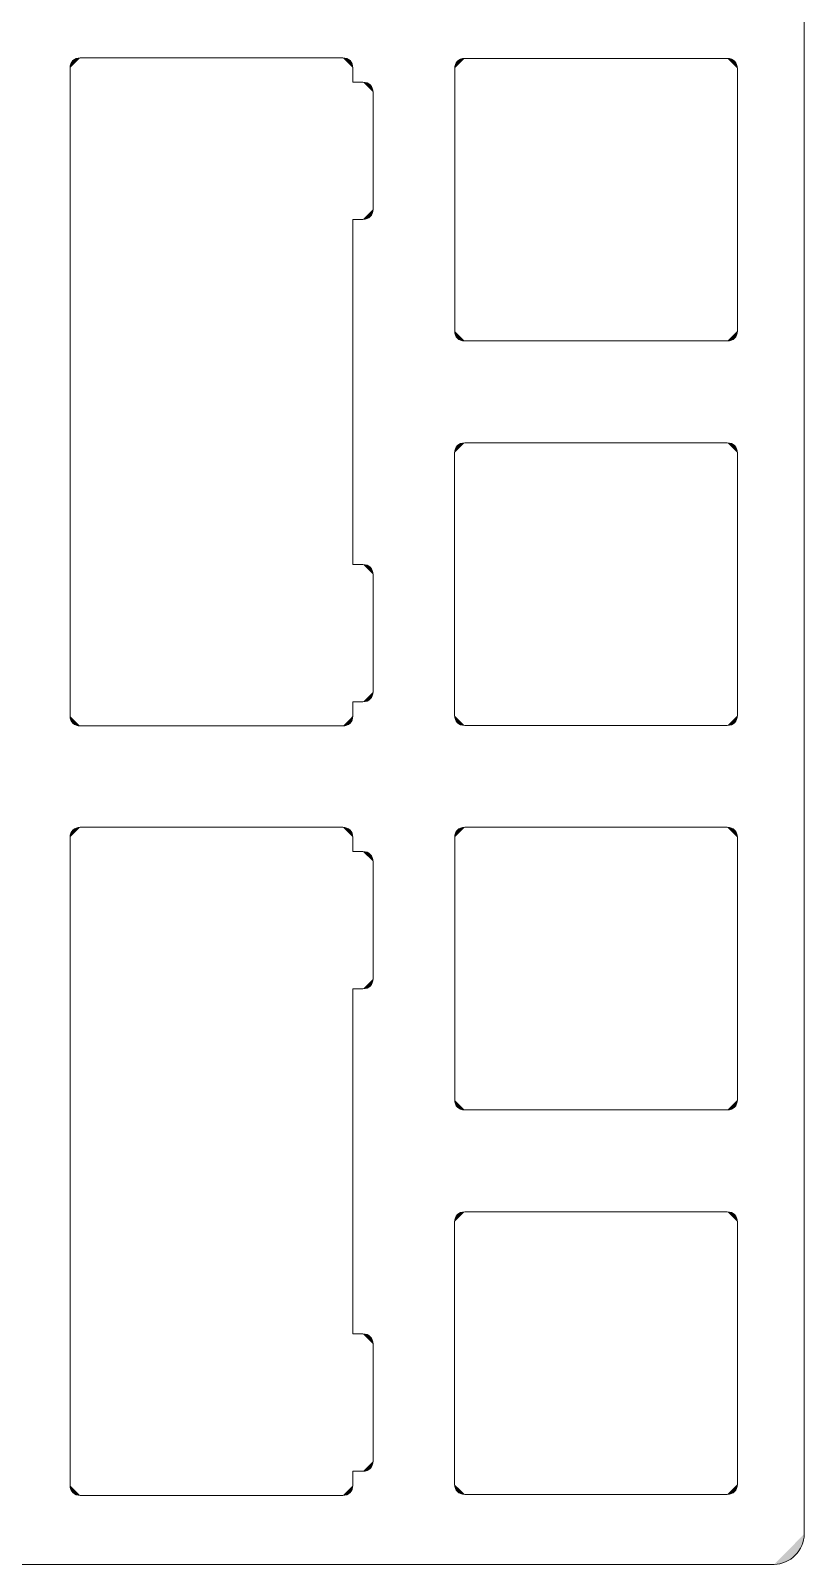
# Model space of a CAD drawing. Extents: x 173 to 988, y 261 to 653.
# Drawn here: x 879 to 987.6, y 261.3 to 476.6 of the extents above; entities that cross this region are included whole.
import ezdxf

# ---------------------------------------------------------------- set-up
doc = ezdxf.new("R2010")
doc.units = 0
doc.header["$MEASUREMENT"] = 0
doc.layers.add('Layer 1', color=7, linetype='Continuous', lineweight=0)

# ---------------------------------------------------------------- blocks, each defined once
blk = doc.blocks.new('Block_2')
at = {"layer": 'Layer 1', "true_color": 0x2f2d31, "transparency": 33554687}
h = blk.add_hatch(color=250, dxfattribs=at)
h.dxf.hatch_style = 2
edge = h.paths.add_edge_path()
edge.add_spline(control_points=[(978.24, 471.32), (978.24, 471.32), (978.24, 434.47), (978.24, 434.47)], knot_values=[0, 0, 0, 0, 1, 1, 1, 1], degree=3, periodic=0)
edge.add_line((978.24, 434.47), (978.24, 471.32))
h = blk.add_hatch(color=250, dxfattribs=at)
h.dxf.hatch_style = 2
edge = h.paths.add_edge_path()
edge.add_spline(control_points=[(927.09, 468), (927.09, 468), (927.09, 451.56), (927.09, 451.56)], knot_values=[0, 0, 0, 0, 1, 1, 1, 1], degree=3, periodic=0)
edge.add_line((927.09, 451.56), (927.09, 468))
h = blk.add_hatch(color=250, dxfattribs=at)
h.dxf.hatch_style = 2
edge = h.paths.add_edge_path()
edge.add_spline(control_points=[(978.24, 434.47), (978.24, 433.62), (977.67, 433.06), (976.82, 433.06)], knot_values=[0, 0, 0, 0, 1, 1, 1, 1], degree=3, periodic=0)
edge.add_line((976.82, 433.06), (978.24, 434.47))
h = blk.add_hatch(color=250, dxfattribs=at)
h.dxf.hatch_style = 2
edge = h.paths.add_edge_path()
edge.add_spline(control_points=[(978.24, 417.33), (978.24, 417.33), (978.24, 380.48), (978.24, 380.48)], knot_values=[0, 0, 0, 0, 1, 1, 1, 1], degree=3, periodic=0)
edge.add_line((978.24, 380.48), (978.24, 417.33))
h = blk.add_hatch(color=250, dxfattribs=at)
h.dxf.hatch_style = 2
edge = h.paths.add_edge_path()
edge.add_spline(control_points=[(924.25, 401.67), (924.25, 401.67), (925.67, 401.67), (925.67, 401.67)], knot_values=[0, 0, 0, 0, 1, 1, 1, 1], degree=3, periodic=0)
edge.add_line((925.67, 401.67), (924.25, 401.67))
h = blk.add_hatch(color=250, dxfattribs=at)
h.dxf.hatch_style = 2
edge = h.paths.add_edge_path()
edge.add_spline(control_points=[(927.09, 400.25), (927.09, 400.25), (927.09, 383.81), (927.09, 383.81)], knot_values=[0, 0, 0, 0, 1, 1, 1, 1], degree=3, periodic=0)
edge.add_line((927.09, 383.81), (927.09, 400.25))
h = blk.add_hatch(color=250, dxfattribs=at)
h.dxf.hatch_style = 2
edge = h.paths.add_edge_path()
edge.add_spline(control_points=[(922.84, 378.99), (922.84, 378.99), (885.98, 378.99), (885.98, 378.99)], knot_values=[0, 0, 0, 0, 1, 1, 1, 1], degree=3, periodic=0)
edge.add_line((885.98, 378.99), (922.84, 378.99))
h = blk.add_hatch(color=250, dxfattribs=at)
h.dxf.hatch_style = 2
edge = h.paths.add_edge_path()
edge.add_spline(control_points=[(884.57, 363.34), (884.57, 364.19), (885.13, 364.76), (885.98, 364.76)], knot_values=[0, 0, 0, 0, 1, 1, 1, 1], degree=3, periodic=0)
edge.add_line((885.98, 364.76), (884.57, 363.34))
h = blk.add_hatch(color=250, dxfattribs=at)
h.dxf.hatch_style = 2
edge = h.paths.add_edge_path()
edge.add_spline(control_points=[(884.57, 272.35), (884.57, 272.35), (884.57, 309.2), (884.57, 309.2)], knot_values=[0, 0, 0, 0, 1, 1, 1, 1], degree=3, periodic=0)
edge.add_line((884.57, 309.2), (884.57, 272.35))
h = blk.add_hatch(color=250, dxfattribs=at)
h.dxf.hatch_style = 2
edge = h.paths.add_edge_path()
edge.add_spline(control_points=[(976.82, 271.08), (976.82, 271.08), (939.97, 271.08), (939.97, 271.08)], knot_values=[0, 0, 0, 0, 1, 1, 1, 1], degree=3, periodic=0)
edge.add_line((939.97, 271.08), (976.82, 271.08))
at = {"layer": 'Layer 1', "color": 250, "lineweight": 5, "true_color": 0x2f2d31}
for points in [[(978.24, 471.32), (978.24, 471.32), (978.24, 434.47), (978.24, 434.47)], [(927.09, 468), (927.09, 468), (927.09, 451.56), (927.09, 451.56)], [(978.24, 434.47), (978.24, 433.62), (977.67, 433.06), (976.82, 433.06)], [(978.24, 417.33), (978.24, 417.33), (978.24, 380.48), (978.24, 380.48)], [(924.25, 401.67), (924.25, 401.67), (925.67, 401.67), (925.67, 401.67)], [(927.09, 400.25), (927.09, 400.25), (927.09, 383.81), (927.09, 383.81)], [(922.84, 378.99), (922.84, 378.99), (885.98, 378.99), (885.98, 378.99)], [(884.57, 363.34), (884.57, 364.19), (885.13, 364.76), (885.98, 364.76)], [(884.57, 272.35), (884.57, 272.35), (884.57, 309.2), (884.57, 309.2)], [(976.82, 271.08), (976.82, 271.08), (939.97, 271.08), (939.97, 271.08)]]:
    blk.add_open_spline(points, degree=3, dxfattribs=at)
blk = doc.blocks.new('Block_3')
at = {"layer": 'Layer 1', "true_color": 0x2f2d31, "transparency": 33554687}
h = blk.add_hatch(color=250, dxfattribs=at)
h.dxf.hatch_style = 2
edge = h.paths.add_edge_path()
edge.add_spline(control_points=[(976.82, 472.74), (977.67, 472.74), (978.24, 472.17), (978.24, 471.32)], knot_values=[0, 0, 0, 0, 1, 1, 1, 1], degree=3, periodic=0)
edge.add_line((978.24, 471.32), (976.82, 472.74))
h = blk.add_hatch(color=250, dxfattribs=at)
h.dxf.hatch_style = 2
edge = h.paths.add_edge_path()
edge.add_spline(control_points=[(938.56, 434.47), (938.56, 434.47), (938.56, 471.32), (938.56, 471.32)], knot_values=[0, 0, 0, 0, 1, 1, 1, 1], degree=3, periodic=0)
edge.add_line((938.56, 471.32), (938.56, 434.47))
h = blk.add_hatch(color=250, dxfattribs=at)
h.dxf.hatch_style = 2
edge = h.paths.add_edge_path()
edge.add_spline(control_points=[(925.67, 450.14), (925.67, 450.14), (924.25, 450.14), (924.25, 450.14)], knot_values=[0, 0, 0, 0, 1, 1, 1, 1], degree=3, periodic=0)
edge.add_line((924.25, 450.14), (925.67, 450.14))
h = blk.add_hatch(color=250, dxfattribs=at)
h.dxf.hatch_style = 2
edge = h.paths.add_edge_path()
edge.add_spline(control_points=[(976.82, 433.06), (976.82, 433.06), (939.97, 433.06), (939.97, 433.06)], knot_values=[0, 0, 0, 0, 1, 1, 1, 1], degree=3, periodic=0)
edge.add_line((939.97, 433.06), (976.82, 433.06))
h = blk.add_hatch(color=250, dxfattribs=at)
h.dxf.hatch_style = 2
edge = h.paths.add_edge_path()
edge.add_spline(control_points=[(938.55, 417.33), (938.55, 418.18), (939.12, 418.75), (939.97, 418.75)], knot_values=[0, 0, 0, 0, 1, 1, 1, 1], degree=3, periodic=0)
edge.add_line((939.97, 418.75), (938.55, 417.33))
h = blk.add_hatch(color=250, dxfattribs=at)
h.dxf.hatch_style = 2
edge = h.paths.add_edge_path()
edge.add_spline(control_points=[(976.82, 379.06), (976.82, 379.06), (939.97, 379.06), (939.97, 379.06)], knot_values=[0, 0, 0, 0, 1, 1, 1, 1], degree=3, periodic=0)
edge.add_line((939.97, 379.06), (976.82, 379.06))
h = blk.add_hatch(color=250, dxfattribs=at)
h.dxf.hatch_style = 2
edge = h.paths.add_edge_path()
edge.add_spline(control_points=[(885.98, 364.76), (885.98, 364.76), (922.84, 364.76), (922.84, 364.76)], knot_values=[0, 0, 0, 0, 1, 1, 1, 1], degree=3, periodic=0)
edge.add_line((922.84, 364.76), (885.98, 364.76))
h = blk.add_hatch(color=250, dxfattribs=at)
h.dxf.hatch_style = 2
edge = h.paths.add_edge_path()
edge.add_spline(control_points=[(922.84, 364.76), (923.69, 364.76), (924.25, 364.19), (924.25, 363.34)], knot_values=[0, 0, 0, 0, 1, 1, 1, 1], degree=3, periodic=0)
edge.add_line((924.25, 363.34), (922.84, 364.76))
h = blk.add_hatch(color=250, dxfattribs=at)
h.dxf.hatch_style = 2
edge = h.paths.add_edge_path()
edge.add_spline(control_points=[(938.56, 363.34), (938.56, 364.19), (939.12, 364.76), (939.97, 364.76)], knot_values=[0, 0, 0, 0, 1, 1, 1, 1], degree=3, periodic=0)
edge.add_line((939.97, 364.76), (938.56, 363.34))
h = blk.add_hatch(color=250, dxfattribs=at)
h.dxf.hatch_style = 2
edge = h.paths.add_edge_path()
edge.add_spline(control_points=[(884.57, 309.2), (884.57, 309.2), (884.57, 363.34), (884.57, 363.34)], knot_values=[0, 0, 0, 0, 1, 1, 1, 1], degree=3, periodic=0)
edge.add_line((884.57, 363.34), (884.57, 309.2))
h = blk.add_hatch(color=250, dxfattribs=at)
h.dxf.hatch_style = 2
edge = h.paths.add_edge_path()
edge.add_spline(control_points=[(924.25, 363.34), (924.25, 363.34), (924.25, 361.35), (924.25, 361.35)], knot_values=[0, 0, 0, 0, 1, 1, 1, 1], degree=3, periodic=0)
edge.add_line((924.25, 361.35), (924.25, 363.34))
h = blk.add_hatch(color=250, dxfattribs=at)
h.dxf.hatch_style = 2
edge = h.paths.add_edge_path()
edge.add_spline(control_points=[(925.67, 361.35), (926.52, 361.35), (927.09, 360.79), (927.09, 359.94)], knot_values=[0, 0, 0, 0, 1, 1, 1, 1], degree=3, periodic=0)
edge.add_line((927.09, 359.94), (925.67, 361.35))
h = blk.add_hatch(color=250, dxfattribs=at)
h.dxf.hatch_style = 2
edge = h.paths.add_edge_path()
edge.add_spline(control_points=[(925.67, 342.08), (925.67, 342.08), (924.25, 342.08), (924.25, 342.08)], knot_values=[0, 0, 0, 0, 1, 1, 1, 1], degree=3, periodic=0)
edge.add_line((924.25, 342.08), (925.67, 342.08))
h = blk.add_hatch(color=250, dxfattribs=at)
h.dxf.hatch_style = 2
edge = h.paths.add_edge_path()
edge.add_spline(control_points=[(938.55, 272.49), (938.55, 272.49), (938.55, 309.35), (938.55, 309.35)], knot_values=[0, 0, 0, 0, 1, 1, 1, 1], degree=3, periodic=0)
edge.add_line((938.55, 309.35), (938.55, 272.49))
h = blk.add_hatch(color=250, dxfattribs=at)
h.dxf.hatch_style = 2
edge = h.paths.add_edge_path()
edge.add_spline(control_points=[(978.24, 309.35), (978.24, 309.35), (978.24, 272.49), (978.24, 272.49)], knot_values=[0, 0, 0, 0, 1, 1, 1, 1], degree=3, periodic=0)
edge.add_line((978.24, 272.49), (978.24, 309.35))
h = blk.add_hatch(color=250, dxfattribs=at)
h.dxf.hatch_style = 2
edge = h.paths.add_edge_path()
edge.add_spline(control_points=[(924.25, 293.61), (924.25, 293.61), (925.67, 293.61), (925.67, 293.61)], knot_values=[0, 0, 0, 0, 1, 1, 1, 1], degree=3, periodic=0)
edge.add_line((925.67, 293.61), (924.25, 293.61))
h = blk.add_hatch(color=250, dxfattribs=at)
h.dxf.hatch_style = 2
edge = h.paths.add_edge_path()
edge.add_spline(control_points=[(925.67, 274.33), (925.67, 274.33), (924.25, 274.33), (924.25, 274.33)], knot_values=[0, 0, 0, 0, 1, 1, 1, 1], degree=3, periodic=0)
edge.add_line((924.25, 274.33), (925.67, 274.33))
h = blk.add_hatch(color=250, dxfattribs=at)
h.dxf.hatch_style = 2
edge = h.paths.add_edge_path()
edge.add_spline(control_points=[(978.24, 272.49), (978.24, 271.64), (977.67, 271.08), (976.82, 271.08)], knot_values=[0, 0, 0, 0, 1, 1, 1, 1], degree=3, periodic=0)
edge.add_line((976.82, 271.08), (978.24, 272.49))
at = {"layer": 'Layer 1', "color": 250, "lineweight": 5, "true_color": 0x2f2d31}
for points in [[(976.82, 472.74), (977.67, 472.74), (978.24, 472.17), (978.24, 471.32)], [(938.56, 434.47), (938.56, 434.47), (938.56, 471.32), (938.56, 471.32)], [(925.67, 450.14), (925.67, 450.14), (924.25, 450.14), (924.25, 450.14)], [(976.82, 433.06), (976.82, 433.06), (939.97, 433.06), (939.97, 433.06)], [(938.55, 417.33), (938.55, 418.18), (939.12, 418.75), (939.97, 418.75)], [(976.82, 379.06), (976.82, 379.06), (939.97, 379.06), (939.97, 379.06)], [(885.98, 364.76), (885.98, 364.76), (922.84, 364.76), (922.84, 364.76)], [(922.84, 364.76), (923.69, 364.76), (924.25, 364.19), (924.25, 363.34)], [(938.56, 363.34), (938.56, 364.19), (939.12, 364.76), (939.97, 364.76)], [(884.57, 309.2), (884.57, 309.2), (884.57, 363.34), (884.57, 363.34)], [(924.25, 363.34), (924.25, 363.34), (924.25, 361.35), (924.25, 361.35)], [(925.67, 361.35), (926.52, 361.35), (927.09, 360.79), (927.09, 359.94)], [(925.67, 342.08), (925.67, 342.08), (924.25, 342.08), (924.25, 342.08)], [(938.55, 272.49), (938.55, 272.49), (938.55, 309.35), (938.55, 309.35)], [(978.24, 309.35), (978.24, 309.35), (978.24, 272.49), (978.24, 272.49)], [(924.25, 293.61), (924.25, 293.61), (925.67, 293.61), (925.67, 293.61)], [(925.67, 274.33), (925.67, 274.33), (924.25, 274.33), (924.25, 274.33)], [(978.24, 272.49), (978.24, 271.64), (977.67, 271.08), (976.82, 271.08)]]:
    blk.add_open_spline(points, degree=3, dxfattribs=at)
blk = doc.blocks.new('Block_4')
at = {"layer": 'Layer 1', "true_color": 0x2f2d31, "transparency": 33554687}
h = blk.add_hatch(color=250, dxfattribs=at)
h.dxf.hatch_style = 2
edge = h.paths.add_edge_path()
edge.add_spline(control_points=[(884.57, 380.41), (884.57, 380.41), (884.57, 417.26), (884.57, 417.26)], knot_values=[0, 0, 0, 0, 1, 1, 1, 1], degree=3, periodic=0)
edge.add_line((884.57, 417.26), (884.57, 380.41))
h = blk.add_hatch(color=250, dxfattribs=at)
h.dxf.hatch_style = 2
edge = h.paths.add_edge_path()
edge.add_spline(control_points=[(924.25, 382.39), (924.25, 382.39), (924.25, 380.41), (924.25, 380.41)], knot_values=[0, 0, 0, 0, 1, 1, 1, 1], degree=3, periodic=0)
edge.add_line((924.25, 380.41), (924.25, 382.39))
at = {"layer": 'Layer 1', "color": 250, "lineweight": 5, "true_color": 0x2f2d31}
for points in [[(884.57, 380.41), (884.57, 380.41), (884.57, 417.26), (884.57, 417.26)], [(924.25, 382.39), (924.25, 382.39), (924.25, 380.41), (924.25, 380.41)]]:
    blk.add_open_spline(points, degree=3, dxfattribs=at)
blk = doc.blocks.new('Block_5')
at = {"layer": 'Layer 1', "true_color": 0x2f2d31, "transparency": 33554687}
h = blk.add_hatch(color=250, dxfattribs=at)
h.dxf.hatch_style = 2
edge = h.paths.add_edge_path()
edge.add_spline(control_points=[(983.39, 261.25), (985.66, 261.25), (987.64, 263.24), (987.64, 265.51)], knot_values=[0, 0, 0, 0, 1, 1, 1, 1], degree=3, periodic=0)
edge.add_line((987.64, 265.51), (983.39, 261.25))
at = {"layer": 'Layer 1', "color": 250, "lineweight": 20, "true_color": 0x2f2d31}
blk.add_open_spline([(983.39, 261.25), (985.66, 261.25), (987.64, 263.24), (987.64, 265.51)], degree=3, dxfattribs=at)
blk = doc.blocks.new('Block_6')
at = {"layer": 'Layer 1', "true_color": 0x2f2d31, "transparency": 33554687}
h = blk.add_hatch(color=250, dxfattribs=at)
h.dxf.hatch_style = 2
edge = h.paths.add_edge_path()
edge.add_spline(control_points=[(885.98, 472.82), (885.98, 472.82), (922.84, 472.82), (922.84, 472.82)], knot_values=[0, 0, 0, 0, 1, 1, 1, 1], degree=3, periodic=0)
edge.add_line((922.84, 472.82), (885.98, 472.82))
h = blk.add_hatch(color=250, dxfattribs=at)
h.dxf.hatch_style = 2
edge = h.paths.add_edge_path()
edge.add_spline(control_points=[(922.84, 472.82), (923.69, 472.82), (924.25, 472.25), (924.25, 471.4)], knot_values=[0, 0, 0, 0, 1, 1, 1, 1], degree=3, periodic=0)
edge.add_line((924.25, 471.4), (922.84, 472.82))
h = blk.add_hatch(color=250, dxfattribs=at)
h.dxf.hatch_style = 2
edge = h.paths.add_edge_path()
edge.add_spline(control_points=[(938.56, 471.32), (938.56, 472.17), (939.12, 472.74), (939.97, 472.74)], knot_values=[0, 0, 0, 0, 1, 1, 1, 1], degree=3, periodic=0)
edge.add_line((939.97, 472.74), (938.56, 471.32))
h = blk.add_hatch(color=250, dxfattribs=at)
h.dxf.hatch_style = 2
edge = h.paths.add_edge_path()
edge.add_spline(control_points=[(927.09, 451.56), (927.09, 450.71), (926.52, 450.14), (925.67, 450.14)], knot_values=[0, 0, 0, 0, 1, 1, 1, 1], degree=3, periodic=0)
edge.add_line((925.67, 450.14), (927.09, 451.56))
h = blk.add_hatch(color=250, dxfattribs=at)
h.dxf.hatch_style = 2
edge = h.paths.add_edge_path()
edge.add_spline(control_points=[(939.97, 433.06), (939.12, 433.06), (938.56, 433.62), (938.56, 434.47)], knot_values=[0, 0, 0, 0, 1, 1, 1, 1], degree=3, periodic=0)
edge.add_line((938.56, 434.47), (939.97, 433.06))
h = blk.add_hatch(color=250, dxfattribs=at)
h.dxf.hatch_style = 2
edge = h.paths.add_edge_path()
edge.add_spline(control_points=[(925.67, 401.67), (926.52, 401.67), (927.09, 401.1), (927.09, 400.25)], knot_values=[0, 0, 0, 0, 1, 1, 1, 1], degree=3, periodic=0)
edge.add_line((927.09, 400.25), (925.67, 401.67))
h = blk.add_hatch(color=250, dxfattribs=at)
h.dxf.hatch_style = 2
edge = h.paths.add_edge_path()
edge.add_spline(control_points=[(927.09, 383.81), (927.09, 382.96), (926.52, 382.39), (925.67, 382.39)], knot_values=[0, 0, 0, 0, 1, 1, 1, 1], degree=3, periodic=0)
edge.add_line((925.67, 382.39), (927.09, 383.81))
h = blk.add_hatch(color=250, dxfattribs=at)
h.dxf.hatch_style = 2
edge = h.paths.add_edge_path()
edge.add_spline(control_points=[(885.98, 378.99), (885.13, 378.99), (884.57, 379.56), (884.57, 380.41)], knot_values=[0, 0, 0, 0, 1, 1, 1, 1], degree=3, periodic=0)
edge.add_line((884.57, 380.41), (885.98, 378.99))
h = blk.add_hatch(color=250, dxfattribs=at)
h.dxf.hatch_style = 2
edge = h.paths.add_edge_path()
edge.add_spline(control_points=[(924.25, 380.41), (924.25, 379.56), (923.69, 378.99), (922.84, 378.99)], knot_values=[0, 0, 0, 0, 1, 1, 1, 1], degree=3, periodic=0)
edge.add_line((922.84, 378.99), (924.25, 380.41))
h = blk.add_hatch(color=250, dxfattribs=at)
h.dxf.hatch_style = 2
edge = h.paths.add_edge_path()
edge.add_spline(control_points=[(924.25, 361.35), (924.25, 361.35), (925.67, 361.35), (925.67, 361.35)], knot_values=[0, 0, 0, 0, 1, 1, 1, 1], degree=3, periodic=0)
edge.add_line((925.67, 361.35), (924.25, 361.35))
h = blk.add_hatch(color=250, dxfattribs=at)
h.dxf.hatch_style = 2
edge = h.paths.add_edge_path()
edge.add_spline(control_points=[(924.25, 342.08), (924.25, 342.08), (924.25, 293.61), (924.25, 293.61)], knot_values=[0, 0, 0, 0, 1, 1, 1, 1], degree=3, periodic=0)
edge.add_line((924.25, 293.61), (924.25, 342.08))
h = blk.add_hatch(color=250, dxfattribs=at)
h.dxf.hatch_style = 2
edge = h.paths.add_edge_path()
edge.add_spline(control_points=[(978.24, 326.49), (978.24, 325.64), (977.67, 325.07), (976.82, 325.07)], knot_values=[0, 0, 0, 0, 1, 1, 1, 1], degree=3, periodic=0)
edge.add_line((976.82, 325.07), (978.24, 326.49))
h = blk.add_hatch(color=250, dxfattribs=at)
h.dxf.hatch_style = 2
edge = h.paths.add_edge_path()
edge.add_spline(control_points=[(939.97, 310.76), (939.97, 310.76), (976.82, 310.76), (976.82, 310.76)], knot_values=[0, 0, 0, 0, 1, 1, 1, 1], degree=3, periodic=0)
edge.add_line((976.82, 310.76), (939.97, 310.76))
h = blk.add_hatch(color=250, dxfattribs=at)
h.dxf.hatch_style = 2
edge = h.paths.add_edge_path()
edge.add_spline(control_points=[(939.97, 271.08), (939.12, 271.08), (938.55, 271.64), (938.55, 272.49)], knot_values=[0, 0, 0, 0, 1, 1, 1, 1], degree=3, periodic=0)
edge.add_line((938.55, 272.49), (939.97, 271.08))
at = {"layer": 'Layer 1', "color": 250, "lineweight": 5, "true_color": 0x2f2d31}
for points in [[(885.98, 472.82), (885.98, 472.82), (922.84, 472.82), (922.84, 472.82)], [(922.84, 472.82), (923.69, 472.82), (924.25, 472.25), (924.25, 471.4)], [(938.56, 471.32), (938.56, 472.17), (939.12, 472.74), (939.97, 472.74)], [(927.09, 451.56), (927.09, 450.71), (926.52, 450.14), (925.67, 450.14)], [(939.97, 433.06), (939.12, 433.06), (938.56, 433.62), (938.56, 434.47)], [(925.67, 401.67), (926.52, 401.67), (927.09, 401.1), (927.09, 400.25)], [(927.09, 383.81), (927.09, 382.96), (926.52, 382.39), (925.67, 382.39)], [(885.98, 378.99), (885.13, 378.99), (884.57, 379.56), (884.57, 380.41)], [(924.25, 380.41), (924.25, 379.56), (923.69, 378.99), (922.84, 378.99)], [(924.25, 361.35), (924.25, 361.35), (925.67, 361.35), (925.67, 361.35)], [(924.25, 342.08), (924.25, 342.08), (924.25, 293.61), (924.25, 293.61)], [(978.24, 326.49), (978.24, 325.64), (977.67, 325.07), (976.82, 325.07)], [(939.97, 310.76), (939.97, 310.76), (976.82, 310.76), (976.82, 310.76)], [(939.97, 271.08), (939.12, 271.08), (938.55, 271.64), (938.55, 272.49)]]:
    blk.add_open_spline(points, degree=3, dxfattribs=at)
blk = doc.blocks.new('Block_7')
at = {"layer": 'Layer 1', "true_color": 0x2f2d31, "transparency": 33554687}
h = blk.add_hatch(color=250, dxfattribs=at)
h.dxf.hatch_style = 2
edge = h.paths.add_edge_path()
edge.add_spline(control_points=[(939.97, 418.75), (939.97, 418.75), (976.82, 418.75), (976.82, 418.75)], knot_values=[0, 0, 0, 0, 1, 1, 1, 1], degree=3, periodic=0)
edge.add_line((976.82, 418.75), (939.97, 418.75))
h = blk.add_hatch(color=250, dxfattribs=at)
h.dxf.hatch_style = 2
edge = h.paths.add_edge_path()
edge.add_spline(control_points=[(939.97, 379.06), (939.12, 379.06), (938.55, 379.63), (938.55, 380.48)], knot_values=[0, 0, 0, 0, 1, 1, 1, 1], degree=3, periodic=0)
edge.add_line((938.55, 380.48), (939.97, 379.06))
h = blk.add_hatch(color=250, dxfattribs=at)
h.dxf.hatch_style = 2
edge = h.paths.add_edge_path()
edge.add_spline(control_points=[(938.55, 309.35), (938.55, 310.2), (939.12, 310.76), (939.97, 310.76)], knot_values=[0, 0, 0, 0, 1, 1, 1, 1], degree=3, periodic=0)
edge.add_line((939.97, 310.76), (938.55, 309.35))
h = blk.add_hatch(color=250, dxfattribs=at)
h.dxf.hatch_style = 2
edge = h.paths.add_edge_path()
edge.add_spline(control_points=[(925.67, 293.61), (926.52, 293.61), (927.09, 293.04), (927.09, 292.19)], knot_values=[0, 0, 0, 0, 1, 1, 1, 1], degree=3, periodic=0)
edge.add_line((927.09, 292.19), (925.67, 293.61))
h = blk.add_hatch(color=250, dxfattribs=at)
h.dxf.hatch_style = 2
edge = h.paths.add_edge_path()
edge.add_spline(control_points=[(927.09, 275.75), (927.09, 274.9), (926.52, 274.33), (925.67, 274.33)], knot_values=[0, 0, 0, 0, 1, 1, 1, 1], degree=3, periodic=0)
edge.add_line((925.67, 274.33), (927.09, 275.75))
h = blk.add_hatch(color=250, dxfattribs=at)
h.dxf.hatch_style = 2
edge = h.paths.add_edge_path()
edge.add_spline(control_points=[(924.25, 274.33), (924.25, 274.33), (924.25, 272.35), (924.25, 272.35)], knot_values=[0, 0, 0, 0, 1, 1, 1, 1], degree=3, periodic=0)
edge.add_line((924.25, 272.35), (924.25, 274.33))
at = {"layer": 'Layer 1', "color": 250, "lineweight": 5, "true_color": 0x2f2d31}
for points in [[(939.97, 418.75), (939.97, 418.75), (976.82, 418.75), (976.82, 418.75)], [(939.97, 379.06), (939.12, 379.06), (938.55, 379.63), (938.55, 380.48)], [(938.55, 309.35), (938.55, 310.2), (939.12, 310.76), (939.97, 310.76)], [(925.67, 293.61), (926.52, 293.61), (927.09, 293.04), (927.09, 292.19)], [(927.09, 275.75), (927.09, 274.9), (926.52, 274.33), (925.67, 274.33)], [(924.25, 274.33), (924.25, 274.33), (924.25, 272.35), (924.25, 272.35)]]:
    blk.add_open_spline(points, degree=3, dxfattribs=at)
blk = doc.blocks.new('Block_8')
at = {"layer": 'Layer 1', "true_color": 0x2f2d31, "transparency": 33554687}
h = blk.add_hatch(color=250, dxfattribs=at)
h.dxf.hatch_style = 2
edge = h.paths.add_edge_path()
edge.add_spline(control_points=[(976.82, 364.76), (977.67, 364.76), (978.24, 364.19), (978.24, 363.34)], knot_values=[0, 0, 0, 0, 1, 1, 1, 1], degree=3, periodic=0)
edge.add_line((978.24, 363.34), (976.82, 364.76))
h = blk.add_hatch(color=250, dxfattribs=at)
h.dxf.hatch_style = 2
edge = h.paths.add_edge_path()
edge.add_spline(control_points=[(976.82, 325.07), (976.82, 325.07), (939.97, 325.07), (939.97, 325.07)], knot_values=[0, 0, 0, 0, 1, 1, 1, 1], degree=3, periodic=0)
edge.add_line((939.97, 325.07), (976.82, 325.07))
at = {"layer": 'Layer 1', "color": 250, "lineweight": 5, "true_color": 0x2f2d31}
for points in [[(976.82, 364.76), (977.67, 364.76), (978.24, 364.19), (978.24, 363.34)], [(976.82, 325.07), (976.82, 325.07), (939.97, 325.07), (939.97, 325.07)]]:
    blk.add_open_spline(points, degree=3, dxfattribs=at)
blk = doc.blocks.new('Block_10')
at = {"layer": 'Layer 1', "true_color": 0x2f2d31, "transparency": 33554687}
h = blk.add_hatch(color=250, dxfattribs=at)
h.dxf.hatch_style = 2
edge = h.paths.add_edge_path()
edge.add_spline(control_points=[(976.82, 418.75), (977.67, 418.75), (978.24, 418.18), (978.24, 417.33)], knot_values=[0, 0, 0, 0, 1, 1, 1, 1], degree=3, periodic=0)
edge.add_line((978.24, 417.33), (976.82, 418.75))
h = blk.add_hatch(color=250, dxfattribs=at)
h.dxf.hatch_style = 2
edge = h.paths.add_edge_path()
edge.add_spline(control_points=[(927.09, 292.19), (927.09, 292.19), (927.09, 275.75), (927.09, 275.75)], knot_values=[0, 0, 0, 0, 1, 1, 1, 1], degree=3, periodic=0)
edge.add_line((927.09, 275.75), (927.09, 292.19))
at = {"layer": 'Layer 1', "color": 250, "lineweight": 5, "true_color": 0x2f2d31}
for points in [[(976.82, 418.75), (977.67, 418.75), (978.24, 418.18), (978.24, 417.33)], [(927.09, 292.19), (927.09, 292.19), (927.09, 275.75), (927.09, 275.75)]]:
    blk.add_open_spline(points, degree=3, dxfattribs=at)
blk = doc.blocks.new('Block_11')
at = {"layer": 'Layer 1', "true_color": 0x2f2d31, "transparency": 33554687}
h = blk.add_hatch(color=250, dxfattribs=at)
h.dxf.hatch_style = 2
edge = h.paths.add_edge_path()
edge.add_spline(control_points=[(884.57, 471.4), (884.57, 472.25), (885.13, 472.82), (885.98, 472.82)], knot_values=[0, 0, 0, 0, 1, 1, 1, 1], degree=3, periodic=0)
edge.add_line((885.98, 472.82), (884.57, 471.4))
h = blk.add_hatch(color=250, dxfattribs=at)
h.dxf.hatch_style = 2
edge = h.paths.add_edge_path()
edge.add_spline(control_points=[(939.97, 472.74), (939.97, 472.74), (976.82, 472.74), (976.82, 472.74)], knot_values=[0, 0, 0, 0, 1, 1, 1, 1], degree=3, periodic=0)
edge.add_line((976.82, 472.74), (939.97, 472.74))
h = blk.add_hatch(color=250, dxfattribs=at)
h.dxf.hatch_style = 2
edge = h.paths.add_edge_path()
edge.add_spline(control_points=[(884.57, 417.26), (884.57, 417.26), (884.57, 471.4), (884.57, 471.4)], knot_values=[0, 0, 0, 0, 1, 1, 1, 1], degree=3, periodic=0)
edge.add_line((884.57, 471.4), (884.57, 417.26))
h = blk.add_hatch(color=250, dxfattribs=at)
h.dxf.hatch_style = 2
edge = h.paths.add_edge_path()
edge.add_spline(control_points=[(924.25, 471.4), (924.25, 471.4), (924.25, 469.41), (924.25, 469.41)], knot_values=[0, 0, 0, 0, 1, 1, 1, 1], degree=3, periodic=0)
edge.add_line((924.25, 469.41), (924.25, 471.4))
h = blk.add_hatch(color=250, dxfattribs=at)
h.dxf.hatch_style = 2
edge = h.paths.add_edge_path()
edge.add_spline(control_points=[(924.25, 469.41), (924.25, 469.41), (925.67, 469.41), (925.67, 469.41)], knot_values=[0, 0, 0, 0, 1, 1, 1, 1], degree=3, periodic=0)
edge.add_line((925.67, 469.41), (924.25, 469.41))
h = blk.add_hatch(color=250, dxfattribs=at)
h.dxf.hatch_style = 2
edge = h.paths.add_edge_path()
edge.add_spline(control_points=[(925.67, 469.41), (926.52, 469.41), (927.09, 468.85), (927.09, 468)], knot_values=[0, 0, 0, 0, 1, 1, 1, 1], degree=3, periodic=0)
edge.add_line((927.09, 468), (925.67, 469.41))
h = blk.add_hatch(color=250, dxfattribs=at)
h.dxf.hatch_style = 2
edge = h.paths.add_edge_path()
edge.add_spline(control_points=[(924.25, 450.14), (924.25, 450.14), (924.25, 401.67), (924.25, 401.67)], knot_values=[0, 0, 0, 0, 1, 1, 1, 1], degree=3, periodic=0)
edge.add_line((924.25, 401.67), (924.25, 450.14))
h = blk.add_hatch(color=250, dxfattribs=at)
h.dxf.hatch_style = 2
edge = h.paths.add_edge_path()
edge.add_spline(control_points=[(938.55, 380.48), (938.55, 380.48), (938.55, 417.33), (938.55, 417.33)], knot_values=[0, 0, 0, 0, 1, 1, 1, 1], degree=3, periodic=0)
edge.add_line((938.55, 417.33), (938.55, 380.48))
h = blk.add_hatch(color=250, dxfattribs=at)
h.dxf.hatch_style = 2
edge = h.paths.add_edge_path()
edge.add_spline(control_points=[(925.67, 382.39), (925.67, 382.39), (924.25, 382.39), (924.25, 382.39)], knot_values=[0, 0, 0, 0, 1, 1, 1, 1], degree=3, periodic=0)
edge.add_line((924.25, 382.39), (925.67, 382.39))
h = blk.add_hatch(color=250, dxfattribs=at)
h.dxf.hatch_style = 2
edge = h.paths.add_edge_path()
edge.add_spline(control_points=[(978.24, 380.48), (978.24, 379.63), (977.67, 379.06), (976.82, 379.06)], knot_values=[0, 0, 0, 0, 1, 1, 1, 1], degree=3, periodic=0)
edge.add_line((976.82, 379.06), (978.24, 380.48))
h = blk.add_hatch(color=250, dxfattribs=at)
h.dxf.hatch_style = 2
edge = h.paths.add_edge_path()
edge.add_spline(control_points=[(939.97, 364.76), (939.97, 364.76), (976.82, 364.76), (976.82, 364.76)], knot_values=[0, 0, 0, 0, 1, 1, 1, 1], degree=3, periodic=0)
edge.add_line((976.82, 364.76), (939.97, 364.76))
h = blk.add_hatch(color=250, dxfattribs=at)
h.dxf.hatch_style = 2
edge = h.paths.add_edge_path()
edge.add_spline(control_points=[(938.56, 326.49), (938.56, 326.49), (938.56, 363.34), (938.56, 363.34)], knot_values=[0, 0, 0, 0, 1, 1, 1, 1], degree=3, periodic=0)
edge.add_line((938.56, 363.34), (938.56, 326.49))
h = blk.add_hatch(color=250, dxfattribs=at)
h.dxf.hatch_style = 2
edge = h.paths.add_edge_path()
edge.add_spline(control_points=[(978.24, 363.34), (978.24, 363.34), (978.24, 326.49), (978.24, 326.49)], knot_values=[0, 0, 0, 0, 1, 1, 1, 1], degree=3, periodic=0)
edge.add_line((978.24, 326.49), (978.24, 363.34))
h = blk.add_hatch(color=250, dxfattribs=at)
h.dxf.hatch_style = 2
edge = h.paths.add_edge_path()
edge.add_spline(control_points=[(927.09, 359.94), (927.09, 359.94), (927.09, 343.5), (927.09, 343.5)], knot_values=[0, 0, 0, 0, 1, 1, 1, 1], degree=3, periodic=0)
edge.add_line((927.09, 343.5), (927.09, 359.94))
h = blk.add_hatch(color=250, dxfattribs=at)
h.dxf.hatch_style = 2
edge = h.paths.add_edge_path()
edge.add_spline(control_points=[(927.09, 343.5), (927.09, 342.65), (926.52, 342.08), (925.67, 342.08)], knot_values=[0, 0, 0, 0, 1, 1, 1, 1], degree=3, periodic=0)
edge.add_line((925.67, 342.08), (927.09, 343.5))
h = blk.add_hatch(color=250, dxfattribs=at)
h.dxf.hatch_style = 2
edge = h.paths.add_edge_path()
edge.add_spline(control_points=[(939.97, 325.07), (939.12, 325.07), (938.56, 325.64), (938.56, 326.49)], knot_values=[0, 0, 0, 0, 1, 1, 1, 1], degree=3, periodic=0)
edge.add_line((938.56, 326.49), (939.97, 325.07))
h = blk.add_hatch(color=250, dxfattribs=at)
h.dxf.hatch_style = 2
edge = h.paths.add_edge_path()
edge.add_spline(control_points=[(976.82, 310.76), (977.67, 310.76), (978.24, 310.2), (978.24, 309.35)], knot_values=[0, 0, 0, 0, 1, 1, 1, 1], degree=3, periodic=0)
edge.add_line((978.24, 309.35), (976.82, 310.76))
h = blk.add_hatch(color=250, dxfattribs=at)
h.dxf.hatch_style = 2
edge = h.paths.add_edge_path()
edge.add_spline(control_points=[(885.98, 270.93), (885.13, 270.93), (884.57, 271.5), (884.57, 272.35)], knot_values=[0, 0, 0, 0, 1, 1, 1, 1], degree=3, periodic=0)
edge.add_line((884.57, 272.35), (885.98, 270.93))
h = blk.add_hatch(color=250, dxfattribs=at)
h.dxf.hatch_style = 2
edge = h.paths.add_edge_path()
edge.add_spline(control_points=[(924.25, 272.35), (924.25, 271.5), (923.69, 270.93), (922.84, 270.93)], knot_values=[0, 0, 0, 0, 1, 1, 1, 1], degree=3, periodic=0)
edge.add_line((922.84, 270.93), (924.25, 272.35))
h = blk.add_hatch(color=250, dxfattribs=at)
h.dxf.hatch_style = 2
edge = h.paths.add_edge_path()
edge.add_spline(control_points=[(922.84, 270.93), (922.84, 270.93), (885.98, 270.93), (885.98, 270.93)], knot_values=[0, 0, 0, 0, 1, 1, 1, 1], degree=3, periodic=0)
edge.add_line((885.98, 270.93), (922.84, 270.93))
at = {"layer": 'Layer 1', "color": 250, "lineweight": 5, "true_color": 0x2f2d31}
for points in [[(884.57, 471.4), (884.57, 472.25), (885.13, 472.82), (885.98, 472.82)], [(939.97, 472.74), (939.97, 472.74), (976.82, 472.74), (976.82, 472.74)], [(884.57, 417.26), (884.57, 417.26), (884.57, 471.4), (884.57, 471.4)], [(924.25, 471.4), (924.25, 471.4), (924.25, 469.41), (924.25, 469.41)], [(924.25, 469.41), (924.25, 469.41), (925.67, 469.41), (925.67, 469.41)], [(925.67, 469.41), (926.52, 469.41), (927.09, 468.85), (927.09, 468)], [(924.25, 450.14), (924.25, 450.14), (924.25, 401.67), (924.25, 401.67)], [(938.55, 380.48), (938.55, 380.48), (938.55, 417.33), (938.55, 417.33)], [(925.67, 382.39), (925.67, 382.39), (924.25, 382.39), (924.25, 382.39)], [(978.24, 380.48), (978.24, 379.63), (977.67, 379.06), (976.82, 379.06)], [(939.97, 364.76), (939.97, 364.76), (976.82, 364.76), (976.82, 364.76)], [(938.56, 326.49), (938.56, 326.49), (938.56, 363.34), (938.56, 363.34)], [(978.24, 363.34), (978.24, 363.34), (978.24, 326.49), (978.24, 326.49)], [(927.09, 359.94), (927.09, 359.94), (927.09, 343.5), (927.09, 343.5)], [(927.09, 343.5), (927.09, 342.65), (926.52, 342.08), (925.67, 342.08)], [(939.97, 325.07), (939.12, 325.07), (938.56, 325.64), (938.56, 326.49)], [(976.82, 310.76), (977.67, 310.76), (978.24, 310.2), (978.24, 309.35)], [(885.98, 270.93), (885.13, 270.93), (884.57, 271.5), (884.57, 272.35)], [(924.25, 272.35), (924.25, 271.5), (923.69, 270.93), (922.84, 270.93)], [(922.84, 270.93), (922.84, 270.93), (885.98, 270.93), (885.98, 270.93)]]:
    blk.add_open_spline(points, degree=3, dxfattribs=at)

msp = doc.modelspace()

# ---------------------------------------------------------------- hatches: boundary and pattern name
at = {"layer": 'Layer 1', "true_color": 0x2f2d31, "transparency": 33554687}
h = msp.add_hatch(color=250, dxfattribs=at)
h.dxf.hatch_style = 2
edge = h.paths.add_edge_path()
edge.add_spline(control_points=[(987.64, 265.51), (987.64, 265.51), (987.64, 639.4), (987.64, 639.4)], knot_values=[0, 0, 0, 0, 1, 1, 1, 1], degree=3, periodic=0)
edge.add_line((987.64, 639.4), (987.64, 265.51))
h = msp.add_hatch(color=250, dxfattribs=at)
h.dxf.hatch_style = 2
edge = h.paths.add_edge_path()
edge.add_spline(control_points=[(177.5, 261.25), (177.5, 261.25), (983.39, 261.25), (983.39, 261.25)], knot_values=[0, 0, 0, 0, 1, 1, 1, 1], degree=3, periodic=0)
edge.add_line((983.39, 261.25), (177.5, 261.25))

# ---------------------------------------------------------------- linework, layer by layer
at = {"layer": 'Layer 1', "color": 250, "lineweight": 20, "true_color": 0x2f2d31}
for points in [[(987.64, 265.51), (987.64, 265.51), (987.64, 639.4), (987.64, 639.4)], [(177.5, 261.25), (177.5, 261.25), (983.39, 261.25), (983.39, 261.25)]]:
    msp.add_open_spline(points, degree=3, dxfattribs=at)

# ---------------------------------------------------------------- block references
at = {"layer": 'Layer 1'}
for name in ['Block_5', 'Block_2', 'Block_3', 'Block_4', 'Block_6', 'Block_7', 'Block_8', 'Block_11', 'Block_10']:
    msp.add_blockref(name, (0, 0), dxfattribs=at)

doc.saveas('drawing.dxf')
